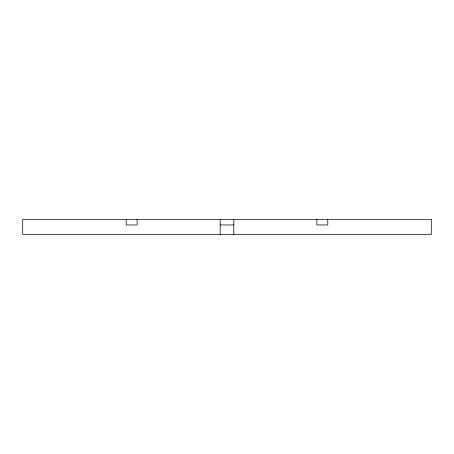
<?xml version="1.0" encoding="UTF-8"?>
<svg xmlns="http://www.w3.org/2000/svg" width="454" height="454" viewBox="0 0 454 454"><rect width="100%" height="100%" fill="white"/><g stroke="black" fill="none" stroke-linecap="round" stroke-linejoin="round"><path stroke-width="0.68" d="M220.19 224.957L233.81 224.957M327.788 219.509L327.788 224.957L316.892 224.957L316.892 219.509M233.81 219.509L233.81 234.491M220.19 219.509L220.19 234.491M137.108 219.509L137.108 224.957L126.212 224.957L126.212 219.509M431.3 219.509L22.7 219.509L22.7 234.491L431.3 234.491L431.3 219.509"/></g></svg>
